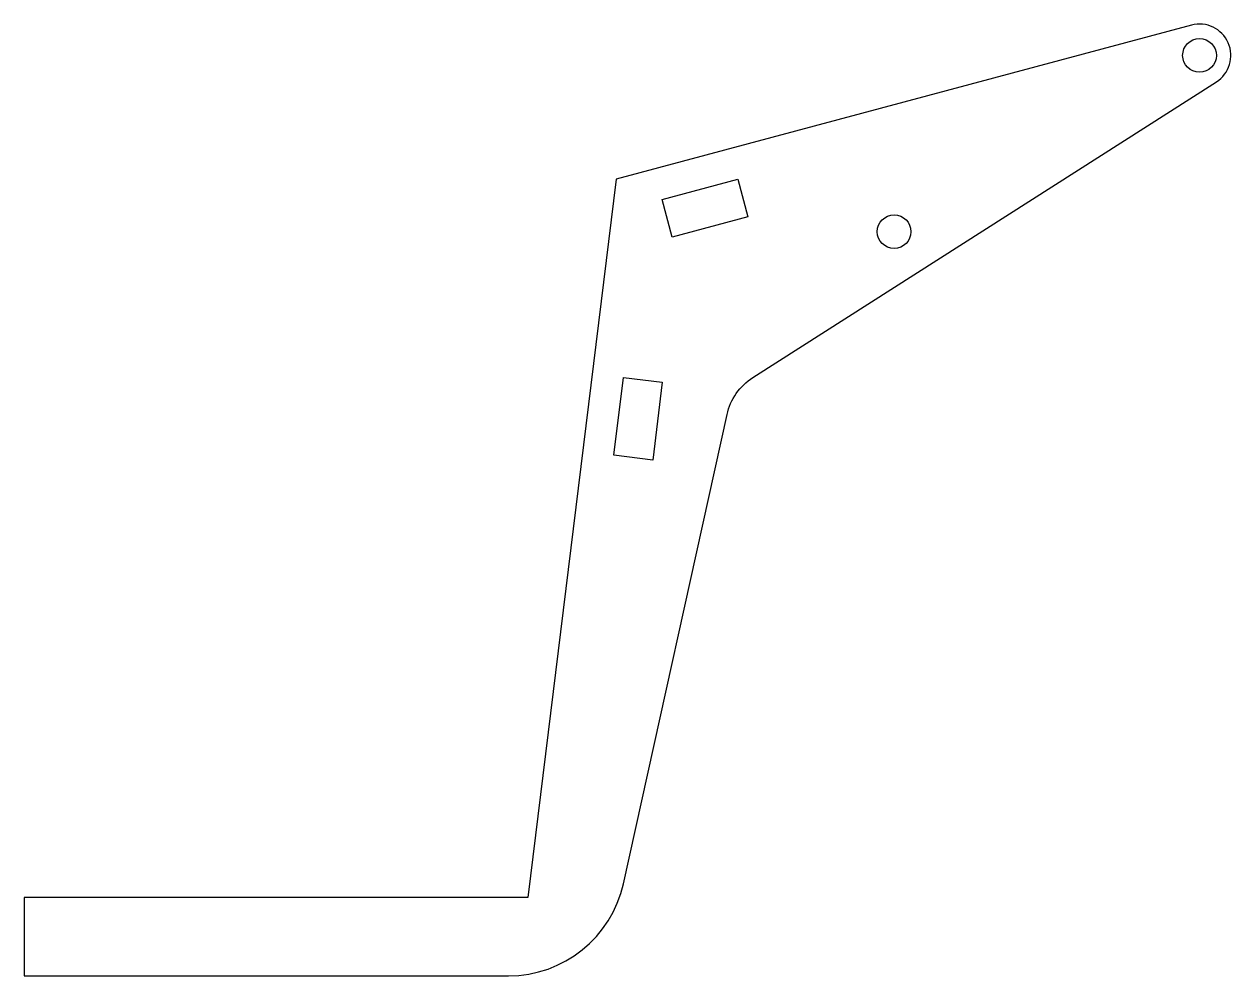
# Model space of a CAD drawing. Header units: millimetres. Extents: x -172 to -18, y 52 to 174.
import ezdxf

# ---------------------------------------------------------------- set-up
doc = ezdxf.new("R2010")
doc.units = ezdxf.units.MM
doc.layers.get('0').update_dxf_attribs({"linetype": 'CONTINUOUS'})

msp = doc.modelspace()

# ---------------------------------------------------------------- linework, layer by layer
msp.add_lwpolyline([(-110.2, 52.21, 0.351897), (-95.55, 63.97), (-82.32, 123.87, -0.198912), (-79.03, 128.58), (-19.88, 166.33, 0.857502), (-23.06, 173.57), (-96.47, 153.9), (-107.73, 62.21), (-172.02, 62.21), (-172.02, 52.21)], format="xyb", close=True)
for points in [[(-80.95, 153.92), (-79.66, 149.09), (-89.32, 146.5), (-90.61, 151.33)], [(-91.81, 118.06), (-96.77, 118.67), (-95.55, 128.6), (-90.59, 127.99)]]:
    msp.add_lwpolyline(points, close=True)
for centre in [(-22.03, 169.71), (-61, 147.21)]:
    msp.add_circle(centre, 2.15)

doc.saveas('drawing.dxf')
